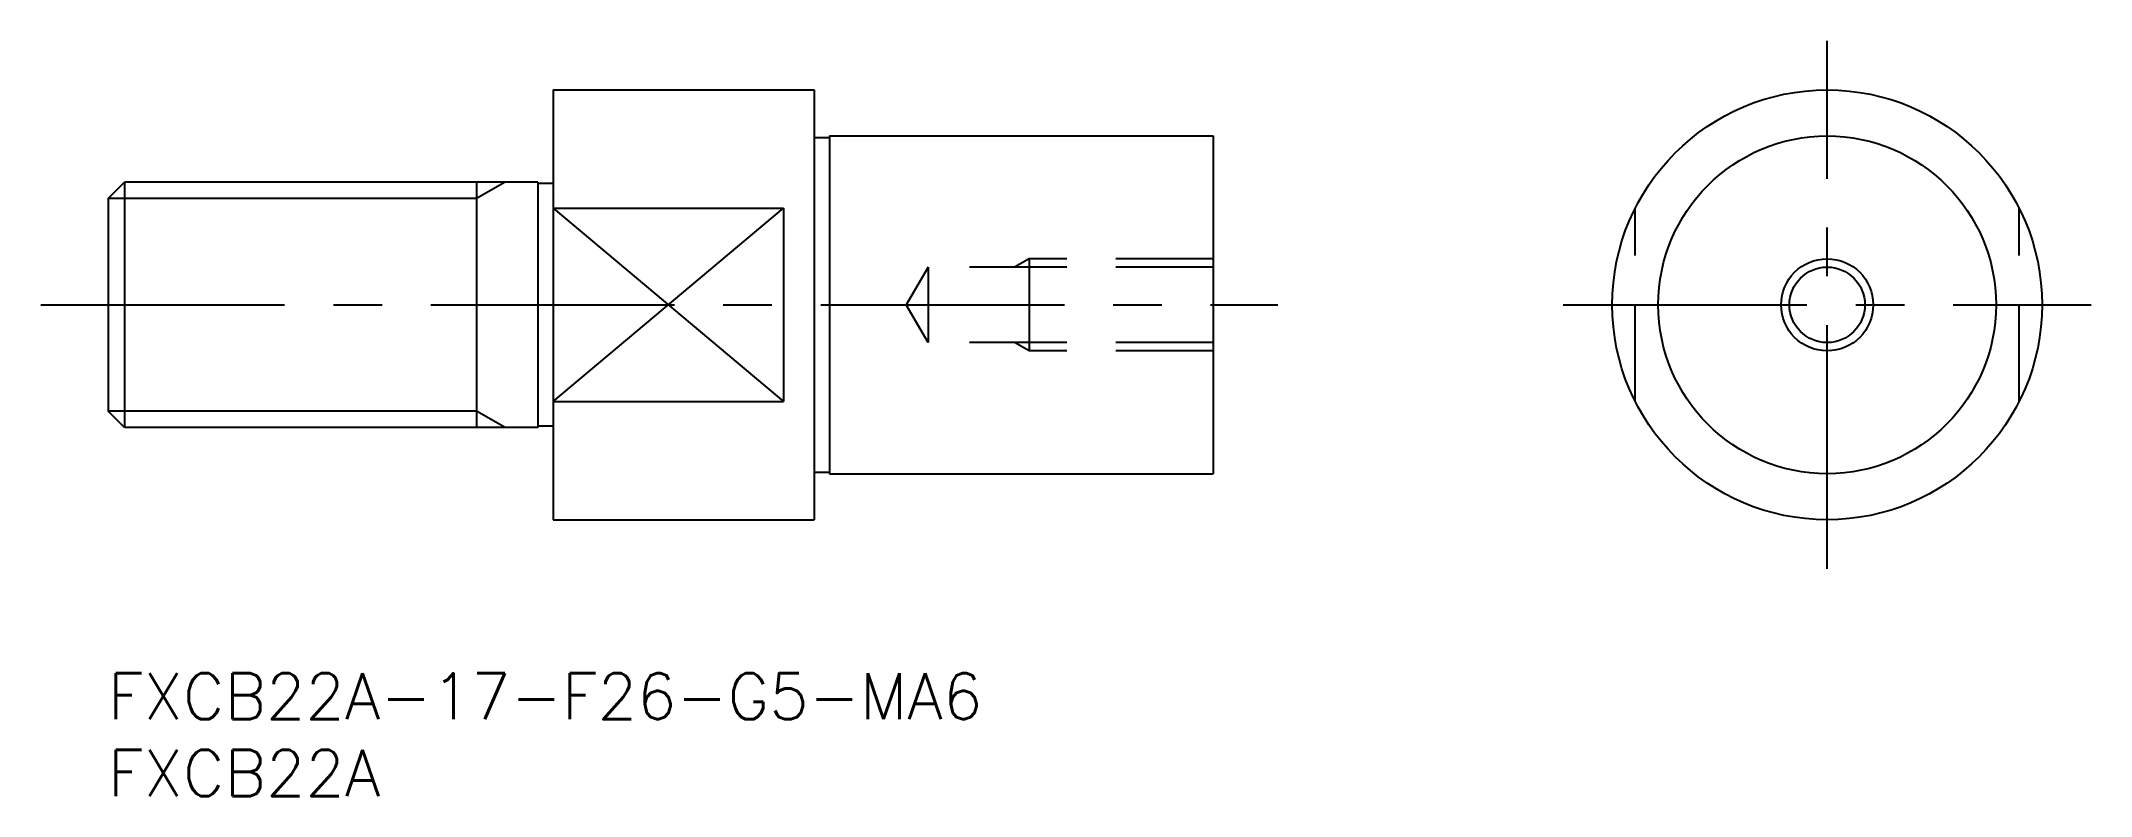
# Model space of a CAD drawing. Extents: x -4 to 129, y -8 to 41.
import ezdxf

# ---------------------------------------------------------------- set-up
doc = ezdxf.new("R2010")
doc.units = 0
doc.header["$LTSCALE"] = 0.5
doc.linetypes.add('CENTER', pattern=[50.8, 31.75, -6.35, 6.35, -6.35])
doc.linetypes.add('DASHED', pattern=[19.05, 12.7, -6.35])
for name, color, linetype in [('MSM_CENTER', 1, 'CENTER'), ('MSM_CONTINUOUS', 7, 'CONTINUOUS'), ('MSM_DASHED', 4, 'DASHED'), ('MSM_NARROW', 5, 'CONTINUOUS'), ('MSM_PART_NUMBER', 7, 'CONTINUOUS')]:
    doc.layers.add(name, color=color, linetype=linetype)
doc.styles.get("Standard").update_dxf_attribs({"font": 'txt.shx', "height": 3, "bigfont": 'bigfont.shx'})

# ---------------------------------------------------------------- blocks, each defined once
blk = doc.blocks.new('*U3')
at = {"layer": 'MSM_PART_NUMBER'}
blk.add_text('FXCB22A-17-F26-G5-MA6', height=3, dxfattribs=at).set_placement((0, -3))
blk = doc.blocks.new('*U4')
at = {"layer": 'MSM_PART_NUMBER'}
blk.add_text('FXCB22A', height=3, dxfattribs=at).set_placement((0, -8))

msp = doc.modelspace()

# ---------------------------------------------------------------- linework, layer by layer
at = {"layer": 'MSM_CENTER'}
for p, q in [((112, 6.81), (112, 41.19)), ((-4.37, 24), (76.22, 24)), ((94.81, 24), (129.19, 24))]:
    msp.add_line(p, q, dxfattribs=at)
at = {"layer": 'MSM_CONTINUOUS'}
for p, q in [((29, 38), (29, 10)), ((29, 38), (46, 38)), ((46, 38), (46, 10)), ((46, 34.9), (47, 34.9)), ((47, 35), (72, 35)), ((47, 35), (47, 13)), ((72, 35), (72, 13)), ((0, 30.92), (1.08, 32)), ((0, 30.92), (0, 17.08)), ((28, 32), (1.08, 32)), ((1.08, 32), (1.08, 16)), ((24, 32), (24, 16)), ((28, 32), (28, 16)), ((29, 31.9), (28, 31.9)), ((29, 30.3), (44, 30.3)), ((44, 30.3), (44, 17.7)), ((29, 17.7), (44, 17.7)), ((1.08, 16), (0, 17.08)), ((29, 16.1), (28, 16.1)), ((28, 16), (1.08, 16)), ((46, 13.1), (47, 13.1)), ((47, 13), (72, 13)), ((29, 10), (46, 10))]:
    msp.add_line(p, q, dxfattribs=at)
for radius in [14, 11, 2.46]:
    msp.add_circle((112, 24), radius, dxfattribs=at)
at = {"layer": 'MSM_DASHED'}
for p, q in [((99.5, 17.7), (99.5, 30.3)), ((124.5, 17.7), (124.5, 30.3)), ((60, 27), (59.06, 26.46)), ((72, 27), (60, 27)), ((60, 27), (60, 21)), ((53.42, 26.46), (52, 24)), ((72, 26.46), (53.42, 26.46)), ((53.42, 26.46), (53.42, 21.54)), ((53.42, 21.54), (52, 24)), ((72, 21.54), (53.42, 21.54)), ((60, 21), (59.06, 21.54)), ((72, 21), (60, 21))]:
    msp.add_line(p, q, dxfattribs=at)
at = {"layer": 'MSM_NARROW'}
for p, q in [((24, 30.92), (0, 30.92)), ((25.87, 32), (24, 30.92)), ((29, 30.3), (44, 17.7)), ((29, 17.7), (44, 30.3)), ((24, 17.08), (0, 17.08)), ((25.87, 16), (24, 17.08))]:
    msp.add_line(p, q, dxfattribs=at)
msp.add_circle((112, 24), 3, dxfattribs=at)

# ---------------------------------------------------------------- block references
at = {"layer": 'MSM_CONTINUOUS'}
for name in ['*U3', '*U4']:
    msp.add_blockref(name, (0, 0), dxfattribs=at)

doc.saveas('drawing.dxf')
